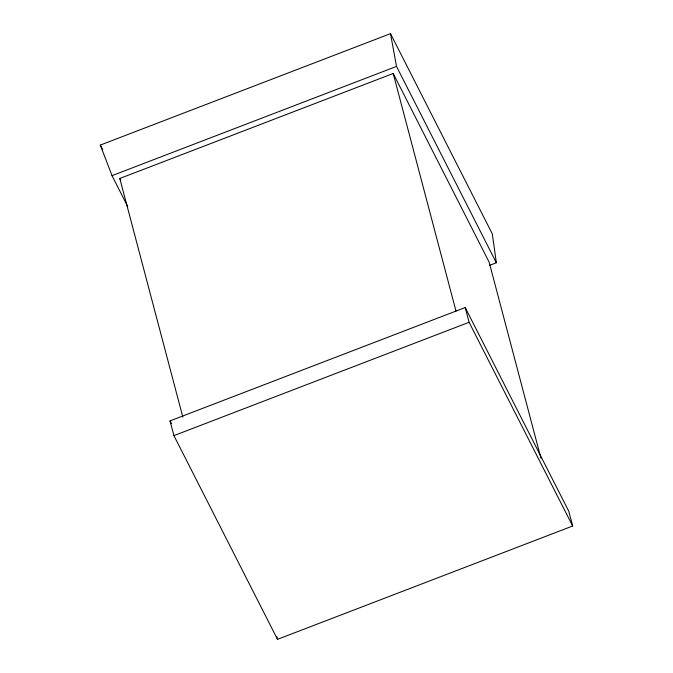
<?xml version="1.0" encoding="UTF-8"?>
<svg xmlns="http://www.w3.org/2000/svg" width="673" height="673" viewBox="0 0 673 673"><rect width="100%" height="100%" fill="white"/><g stroke="black" fill="none" stroke-linecap="round" stroke-linejoin="round"><path stroke-width="1.01" d="M127.71 206.518L112.021 175.661L100.327 145.082L390.508 33.65L492.333 233.935L496.346 262.773L489.473 265.406M112.021 175.661L396.515 66.417L390.508 33.65M182.854 417.109L119.802 178.48L393.209 73.483L489.153 262.192L540.932 458.17M170.033 420.886L465.203 307.536L568.778 511.261L572.673 526L277.503 639.35L173.928 435.624L170.033 420.886L171.464 423.687M173.928 435.624L469.098 322.283L465.203 307.536M396.515 66.417L496.346 262.773M469.098 322.283L572.673 526M119.802 178.48L120.753 180.347M100.327 145.082L102.708 149.759M393.209 73.483L455.991 311.094M276.729 636.397L277.503 639.35"/></g></svg>
